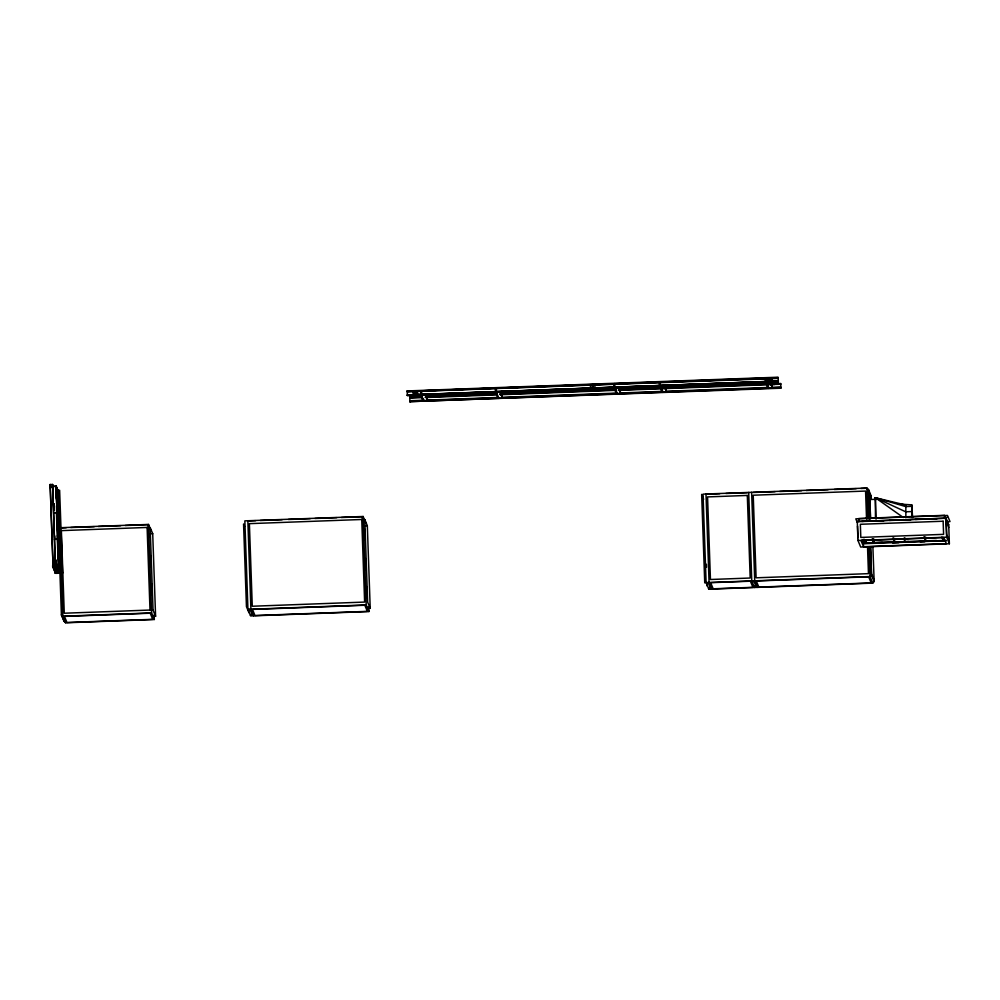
<?xml version="1.0" encoding="UTF-8"?>
<svg xmlns="http://www.w3.org/2000/svg" width="1000" height="1000" viewBox="0 0 1000 1000"><rect width="100%" height="100%" fill="white"/><g stroke="black" fill="none" stroke-linecap="round" stroke-linejoin="round"><path stroke-width="1.5" d="M53.087 567.087L50.125 484.45M52.638 484.4L55.375 566.487M55.425 572.413C56.988 577.587 48.137 554.837 55.525 573.112M57.825 572.388L57.938 572.375M407.413 395.1L778.288 381.05L407.3 394.925L778.175 381.188L778.312 381.938L778.188 377.987L778.037 377.212L407.163 390.95L407.438 395.363M771.413 387.362L780.763 387.025L780.913 388.2L409.913 401.637L409.75 397.262L422.225 396.75M872.163 538.825L873.562 541.962L873.975 539.113M894.038 540.988L892.85 538.05L894.25 541.188L894.675 538.337M905.025 537.962L904.6 540.812L904.137 537.975M923.9 536.9L925.3 540.037L925.725 537.188M866.225 539.862L865.837 543.45L863.988 539.188M415 391.5C418.263 392.55 413.175 396.925 414.988 391.475M873.913 541.737L872.75 538.825M894.613 540.962L893.438 538.062M911.775 517.525L911.75 504.862L898.175 504M593.138 387.612L593.225 385.387L592.337 384.938M770.55 380.913L770.462 378.525L769.65 378.375M593.225 387.45L592.125 387.35L592.325 384.9M708.112 582.463L710.238 587.537L708.838 589.175L706.112 582.612L703.025 494.125L866.95 488.05L868.525 489.588L871.162 495.925L871.263 499.038M710.225 587.55L708.85 589.175L872.763 583.112L874.15 581.475L872.9 547.163M753.775 580.775L755.875 585.85L754.5 587.487L751.775 580.925L748.688 492.438M870.537 547.125L871.513 575.125L870.037 576.55L706.112 582.612M947.463 516.825L945.987 518.237L857.288 521.525L945.987 518.162L948.713 524.8M769.638 378.338L769.463 380.812M770.325 381.112L769.45 380.788M870.163 517.962L869.525 499.538L875.438 499.312M765.825 377.962C763.088 381.562 773.1 397 765.525 381.962M766.287 378.387L765.962 381.562L768.888 387.9M421.65 391.15L421.775 394.688M496.337 388.387L496.463 391.925M614.8 384L614.925 387.537M660.425 382.312L660.1 385.475L662.562 391.4M421.188 390.725C418.812 391.8 425.238 407.312 423.275 398.338M495.887 387.962C493.212 391.65 503.05 406.925 495.575 391.962M614.338 383.575C611.487 386.737 621.663 402.85 614.038 387.575M659.963 381.887C657.15 385 667.15 401.112 659.663 385.887M58 571.675L55.512 565.675L58.288 565.5L57.375 539.388M57.713 569.7L60.45 569.375M56.4 567.413C62.862 567.175 54.775 567.575 57.425 567.4L57.575 570.475M60.075 569.35C51.525 569.487 64.412 569.212 58.225 569.275M60.875 571.3L58 571.275L60.862 571.237M57.2 569.312L60.05 569.288M427.663 396.55L425.275 397.088L497.15 394.275M501.362 391.4L502.362 394.225L499.963 394.325L615.575 389.888M619.812 387.013L620.825 389.837L618.425 389.938L780.763 383.775L780.788 387.863M664.05 388.25L666.438 387.713M769.9 384.325L772.312 384.225L771.3 381.4M407.287 391.312L778.188 377.987L407.287 391.65L407.163 390.95M407.175 391.388L778.05 377.65L778.188 378.387L407.312 391.712M407.312 395.375L778.2 381.637M407.438 395.662L778.312 381.938M426.9 396.575L497.025 393.988M500.138 393.862L615.462 389.6M620.138 389.425L780.638 383.475L780.775 384.212L618.6 390.363M409.762 397.625L422.35 397.05M771.9 384.513L774.862 384.438M422.262 397.638L409.787 398.1L409.762 397.212M425.375 397.525L497.062 394.862M500.175 394.75L616.237 390.312M423.913 400.238L409.888 400.75L409.9 401.438M427.025 400.125L498.713 397.463M501.825 397.35L617.137 393.075M620.262 392.962L662.337 391.4M665.45 391.287L768.3 387.488M498.713 397.875L409.9 401.062L410.037 401.938M501.825 397.762L780.788 387.5M593.237 394.712L597.675 394.538M772.013 388.05L774.987 387.975M409.913 401.637L780.9 387.762M50 484.65L52.512 484.712M50.2 484.637L52.6 484.55L55.525 570.175M52.85 486.312L56.212 486.188L58.7 492.188L61.475 571.663L58.113 571.788L55.637 565.675M52.688 486.525L56.15 486.4L58.762 566.65M56.087 486.538L57 512.65M50.287 487.05L52.8 486.962A2.225 2.212 -22.5 0 1 52.763 487.413L50.225 487.525A2.075 2.075 -22.5 0 1 50.175 487.05M56.25 487.038L58.625 493.038M57.337 490.363L59.638 490.288L62.587 573.1L55.362 573.15L55.487 566.475M57.925 492.362L59.387 518.45L58.975 540.337L58.587 534.062M53.612 512.9L57.062 512.762L59.525 518.737M57.2 513.65L59.662 519.587L57.05 512.913M59.5 518L57.038 512.062L56.988 495.288M707.55 494.175L719.775 493.725M725.9 493.5L747.3 492.7M753.213 492.488L775.05 491.675M779.737 491.5L801.587 490.7M806.263 490.525L828.112 489.712M834.35 489.487L856.2 488.675M860.888 488.5L865.562 488.325M59.8 527.737L148.5 524.45L151.213 531.013M247.938 609.275L250.662 615.925L368.938 611.538L366.213 604.975L247.938 609.35L244.85 520.862L363.125 516.487L365.85 523.05M61.363 527.9L66.25 527.712M70.8 527.525L94.237 526.675M98.45 526.5L120.675 525.7M125.337 525.525L147.613 524.675L149.075 528.362M249.375 520.913L255.625 520.688M260.3 520.513L282.15 519.7M288.387 519.475L310.238 518.663M314.925 518.488L336.763 517.675M341.45 517.513L361.737 516.75L363.263 520.438M874.775 498.488L875.362 497.788L875.462 518.425M870.037 498.663L869.45 498L870.738 518.6M361.838 519.7L364.787 519.6L367.325 525.725L370.213 608.312L367.262 608.425L365.737 604.75M149.863 536.912L149.75 533.8L152.713 533.688L155.588 616.275L152.725 616.462M364.375 525.837L367.325 525.725M911.587 506.35L905.675 506.562L875.35 497.725L876.1 519.175M54.538 539.263L57.987 539.138L60.438 545.212M54.538 539.362L57.987 539.225M58.125 540.013L60.462 545.95M911.612 511.562L905.7 511.788L875.35 497.725L905.837 505.075L905.863 517.737M861.875 521.5L883.8 520.763M889.463 520.475L910.925 519.675M915.525 519.513L937 518.713M947.038 521.688L950 521.587L947.463 515.45L855.8 518.85L857.325 522.525M55.375 564.125L52.925 564.325A2.225 2.212 -22.5 0 0 52.888 564.812L55.4 564.725A2.075 2.075 -22.5 0 0 55.45 564.25L55.425 564.175M58.863 564.812L61.45 570.8M55.462 565.725L58.913 565.6L61.475 571.663M55.562 565.737L58.987 565.662M52.862 566.638L55.375 566.6M56.262 567.663L59.713 567.537M57.062 569.6L60.512 569.5M857.95 540.475L946.663 537.2L949.375 543.763L860.675 547.05L857.95 540.475L857.288 521.45M55.362 570.5L57.75 570.413A2.275 2.263 -22.5 0 0 57.825 569.987L55.312 569.938A2.225 2.212 -22.5 0 0 55.25 570.5L53 564.812M57.862 571.55L61.375 571.55M55.35 572.962L62.512 572.875M864.85 542.9L943.7 540.575L942.513 537.725M870.025 542.938L882.387 542.475M897.85 541.9L908.662 541.5M924.112 540.925L936.475 540.475M55.712 573.35L59.15 573.225L55.625 573.138M946.137 540.525L863.312 543.038M862.212 540.7L863.413 543.737L946.225 540.7M892.663 542.913L898.787 542.675M920.25 541.888L924.85 541.712M863.55 546.712L946.338 543.65L943.787 537.525L861 540.588L863.55 546.712L863.213 539.975M706.388 583.275L709.35 583.162M752.05 581.575L755 581.475M150.087 610.262L153.05 610.15L155.588 616.275M61.4 614.913L64.037 621.263L65.612 622.788L154.312 619.5L151.588 612.938L62.888 616.225L61.4 614.913L59.938 572.925M248.212 610.013L251.175 609.9M55.362 573.15L59.013 573.225M863.462 543.162L862.188 540.112M875.35 497.725L903.35 517.525M755.875 585.85L757.45 587.375L754.725 580.812L751.637 492.325M925.088 539.837L924.837 537.212M947.138 521.912L944.412 515.35L858.675 518.525L858.863 521.688M948.725 527.45L946.188 521.325L946.65 534.462L949.188 540.588M941.9 537.163L943.088 540M924.488 536.912L925.662 539.738M874.762 497.812L875.638 499.913M871.162 497.287L868.625 491.163L869.6 519.212M868.037 490.675L866.95 488.05L868.037 519.1M870.3 500.125L869.4 497.95L870.15 518.625M869.525 499.538L870.362 501.562M865.15 540L866.325 542.85M874.05 579.888L871.513 573.763L870.588 547.263M871.513 575.125L874.15 581.475M872.763 583.112L870.037 576.55L869.013 547.05M772.15 377.9L772.262 381.413M771.312 381.838L772.312 384.225M767.725 378.075L767.85 381.613M665.438 385.325L666.45 388.15M661.038 387.038L662.525 390.625M703.688 499.3L701.65 494.4L704.737 582.888M711.8 589.075L709.075 582.5L705.987 494.012M619.837 387.45L620.825 389.837M614.963 388.312L616.45 391.887M594.837 384.475L594.963 388.013M590.4 384.637L590.525 388.175M501.375 391.838L502.362 394.225M496.012 391.5L498.5 397.525M426.662 394.162L427.675 396.987M420.887 394.725L423.363 400.7M417.5 391.037L417.625 394.575M415.9 391.987L415.962 393.75M413.062 391.2L413.188 394.738M370.213 608.312L367.663 602.188L364.787 519.6M247.85 520.862L250.9 609.25L253.625 615.812M244.587 526.45L243.562 524L246.45 606.675L249 612.8M249.938 609.113L252.05 614.275M152.713 533.688L150.162 527.562L153.05 610.15M56.112 486.312L58.6 492.3M56.938 489.513L56.238 487.825L57.775 513.288L57.075 511.6M56.075 565.75L55.925 561.138M56.238 566.138L56.025 559.987M55.462 564.55L57.75 570.413M55.538 566.525L57.825 572.663L57.925 569.525M55.487 567.062L58.038 573.013M65.612 622.788L62.888 616.225L61.363 572.75M61.9 614.775L63.425 618.45M61.55 614.913L64.188 621.25M616.512 393.6L616.388 390M911.75 504.862L912.6 517.475M662.138 391.85L662.05 389.5M873.088 539.125L873.337 541.75M53.087 567.125L50.188 484.6M57.6 491.087L58.062 513.975M58.038 497.512L59.188 516.725M59.325 519.412L59.775 542.3M58.163 503.35L57.413 490.637L57.625 512.925M58.25 503.575L59.013 516.287M58.388 511.9L57.038 489.75L58.575 515.212L56.8 489.15M58.412 512.288L58.575 514.875M60.113 540.212L58.762 518.075L59.462 519.763L59.6 541.85M60.3 543.2L60.125 538.375M58.513 517.45L60.3 543.538M60.25 545.875L60.4 548.462M60.425 548.862L60.587 551.438M56.612 488.713L57.438 512.487M57.45 501.625L58.2 514.325L58.012 492.212L59.225 516.825M58.338 517.013L59.088 529.712M59.175 529.938L59.925 542.65M60.062 545.425L60.812 558.138M56.425 488.263L57.575 507.488M57.663 507.7L58.025 513.888M59.3 535.788L58.15 516.562L58.362 538.85M59.387 536.013L59.737 542.2M59.875 544.987L61.025 564.212M59.488 541.575L57.962 516.112L58.663 517.8L58.788 539.888M56.45 494.237L56.612 496.825M56.638 497.212L57.587 512.837M59.312 541.138L57.525 515.075L57.775 532.125M61.037 569.562L59.25 543.475L59.288 565.312M56.863 505.763L57.213 511.95M57.35 514.625L58.5 533.85M60.225 562.25L59.075 543.025L59.1 564.875L58.6 541.888M60.663 568.675L60.2 545.788M58.688 539.65L57.162 514.188L57.862 515.875C55.975 548.263 65.088 549.35 58.062 538.425L58.075 521.7M58.513 539.2L57.312 514.538M58.637 541.987L59 548.175M59.088 548.375L60.237 567.6M57.587 526.675L57.75 529.263M57.775 529.65L58.325 538.75M58.45 541.538L59.212 554.237M59.312 555.075L59.475 557.663M59.5 558.05L60.05 567.15M58.275 546.45L59.438 565.662M59.25 565.225L58.25 541.163M948.713 524.725L949.375 543.763M945.987 518.162L946.663 537.2M944.5 515.562L944.6 518.513M868.525 489.588L869.562 519.138M866.55 519.113L865.575 491.062L753.225 495.213L756.1 577.812L868.462 573.65L867.537 547.163M865.625 539.888L865.738 542.863M857.537 526.075L857.938 537.75M706.413 564.25L706.525 567.362M707.075 582.95L707.175 586.062M368.775 606.888L368.938 611.538M364.487 528.95L364.875 539.862M365.525 558.562L365.9 569.462M366.5 586.613L366.887 597.513M363.125 516.487L366.213 604.975M154.15 614.85L154.312 619.5M150.512 555.612L150.9 566.525M151.488 583.663L151.875 594.575M148.5 524.45L151.588 612.938M59.4 518.713L60.312 544.812M60.325 545.175L60.675 571.3L57.75 490.262M58.163 491.575L61.075 570.9M58 491.2L58.913 517.312M58.925 517.562L59.837 543.675M59.85 544.025L60.763 570.138M57.512 490L58.425 516.112M58.438 516.362L59.35 542.475M59.363 542.837L60.275 568.938M57.2 489.237L60.05 569.775M57.05 488.862L57.987 515.025M57.962 515.225L58.875 541.325M58.888 541.688L59.887 569.388M56.95 488.325L59.725 568.962M56.562 487.688L59.475 567.013M56.4 487.312L57.312 513.413M57.325 513.675L58.238 539.775M58.25 540.138L59.162 566.25M56.212 486.188L58.913 567.025M55.688 486.95L56.062 497.7M56.487 505.763L57.038 525.6M57.512 535.188L58.062 555.138M58.487 563.2L58.6 566.263M56.45 512.925L57.362 539.038M57.75 569.763L57.862 572.875M57.275 566.962L57.413 570.1M54.075 504.087L54.288 510.225M53.913 503.7L54.15 509.9M53.612 504.1L53.825 510.238M55.562 560L55.812 566.213M60.838 558.775L60.85 561M60.85 561.337L60.862 563.812M60.862 564.163L61.075 569.65M60.6 552.062L60.862 569.05M60.138 540.95L60.15 543.188M60.25 562.888L60.263 565.112M60.263 565.462L60.275 567.688M60.125 543.025L59.138 518.962L59.162 540.775M60.025 545.337L60.25 567.537M59.837 544.9L59.9 566.8M59.288 519.312L59.35 541.225M59.4 543.825L59.475 565.763M58.963 505.3L59.05 516.375M58.863 515.938L58.4 493.05L58.425 514.862M58.475 517.362L58.55 539.288M57.987 492.062L58 494.3M58 494.637L58.012 496.875M58.113 516.475L58.125 518.7M58.125 519.038L58.137 521.275M58.238 541L58.238 543.237M58.25 543.575L58.25 545.812M57.188 490.112L57.237 495.55M56.962 489.9L56.975 492.137M56.975 492.475L56.988 494.95M57.425 567.1L57.438 569.338M56.762 489.062L57.025 505.812M57.025 506.15L57.038 508.625M57.038 508.963L57.05 511.2M56.575 488.612L56.65 499.688M56.388 488.175L56.438 493.612M54.688 535.9L54.725 538.525M251.825 613.737L250.4 615.262L253.35 615.15L251.825 613.737M710 586.987L708.562 588.525L711.525 588.413L710 586.987M755.65 585.3L754.225 586.838L757.175 586.725L755.65 585.3M747.312 495.438L707.562 496.912L710.45 579.5L750.188 578.025L747.312 495.438M147.113 527.45L61.375 530.625L64.262 613.225L150 610.05L147.113 527.45M361.75 519.487L249.387 523.65L252.275 606.237L364.625 602.075L361.75 519.487M943.138 521.225L860.35 524.288L860.812 537.425L943.6 534.35L943.138 521.225M750.387 581.2L710.638 582.675L713.188 588.8L752.925 587.325L750.387 581.2M868.65 576.825L756.3 580.975L758.838 587.1L871.2 582.95L868.65 576.825M150.2 613.212L64.45 616.388L67 622.513L152.738 619.338L150.2 613.212M364.825 605.25L252.475 609.412L255.012 615.538L367.362 611.375L364.825 605.25M772.438 387.775L769.95 381.8L772.438 387.775M666.575 391.688L664.1 385.712L666.575 391.688M620.95 393.375L618.475 387.413L620.95 393.375M502.488 397.762L500.012 391.788L502.488 397.762M427.8 400.538L425.312 394.562L427.8 400.538M58.55 493.4L57.85 491.712L59.375 517.175L58.675 515.487L58.55 493.4M58.788 542.337L58.087 540.65L59.612 566.112L58.913 564.425L58.788 542.337M59.588 544.275L58.888 542.587L60.412 568.05L59.713 566.362L59.588 544.275M60.388 546.225L59.688 544.538L61.225 570L60.525 568.312L60.388 546.225"/></g></svg>
